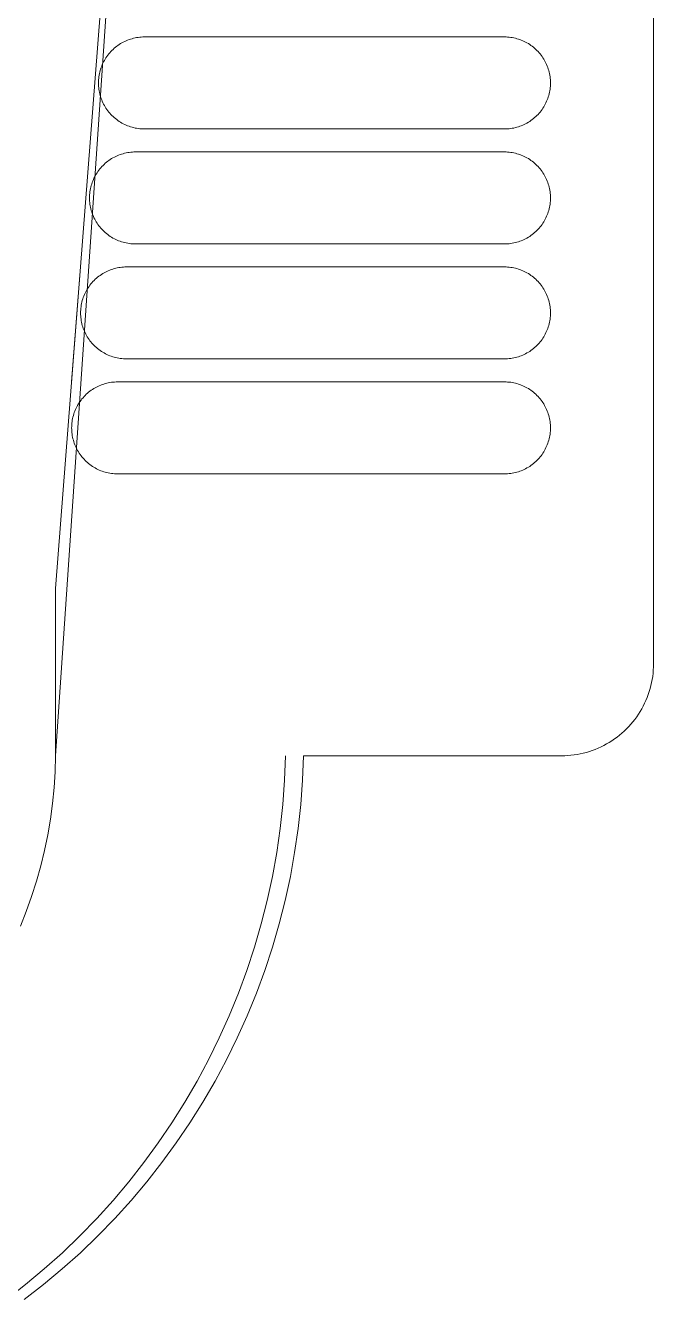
# Model space of a CAD drawing. Header units: metres. Extents: x 0 to 2861, y -1 to 1496.
# Drawn here: x 6.1299 to 6.2665, y 32.4795 to 32.7565 of the extents above; entities that cross this region are included whole.
import ezdxf

# ---------------------------------------------------------------- set-up
doc = ezdxf.new("R2010")
doc.units = ezdxf.units.M
doc.layers.add('FURNITURE', color=251, linetype='Continuous')

msp = doc.modelspace()

# ---------------------------------------------------------------- linework, layer by layer
at = {"layer": 'FURNITURE', "lineweight": 13}
for points in [[(6.13646, 32.59775), (6.15646, 32.89159)], [(6.15646, 32.89159), (6.13646, 32.63409)], [(6.26646, 32.83722), (6.26646, 32.61775)], [(6.15578, 32.75404), (6.15544, 32.75404), (6.1551, 32.75402), (6.15476, 32.75399), (6.15442, 32.75395), (6.15408, 32.7539), (6.15375, 32.75383), (6.15341, 32.75376), (6.15308, 32.75367), (6.15275, 32.75357), (6.15243, 32.75347), (6.15211, 32.75335), (6.1518, 32.75322), (6.15148, 32.75307), (6.15118, 32.75292), (6.15088, 32.75276), (6.15058, 32.75259), (6.1503, 32.7524), (6.15001, 32.75221), (6.14974, 32.75201), (6.14947, 32.7518), (6.14921, 32.75158), (6.14895, 32.75135), (6.14871, 32.75111), (6.14847, 32.75087), (6.14824, 32.75061), (6.14802, 32.75035), (6.14781, 32.75009), (6.14761, 32.74981), (6.14742, 32.74953), (6.14724, 32.74924), (6.14706, 32.74894), (6.1469, 32.74864), (6.14675, 32.74834), (6.14661, 32.74803), (6.14648, 32.74771), (6.14636, 32.74739), (6.14625, 32.74707), (6.14615, 32.74674), (6.14606, 32.74641), (6.14599, 32.74608), (6.14593, 32.74574), (6.14587, 32.7454), (6.14583, 32.74507), (6.1458, 32.74473), (6.14579, 32.74438), (6.14578, 32.74404)], [(6.15578, 32.75404), (6.15544, 32.75404), (6.1551, 32.75402), (6.15476, 32.75399), (6.15442, 32.75395), (6.15408, 32.7539), (6.15375, 32.75383), (6.15341, 32.75376), (6.15308, 32.75367), (6.15275, 32.75357), (6.15243, 32.75347), (6.15211, 32.75335), (6.1518, 32.75322), (6.15148, 32.75307), (6.15118, 32.75292), (6.15088, 32.75276), (6.15058, 32.75259), (6.1503, 32.7524), (6.15001, 32.75221), (6.14974, 32.75201), (6.14947, 32.7518), (6.14921, 32.75158), (6.14895, 32.75135), (6.14871, 32.75111), (6.14847, 32.75087), (6.14824, 32.75061), (6.14802, 32.75035), (6.14781, 32.75009), (6.14761, 32.74981), (6.14742, 32.74953), (6.14724, 32.74924), (6.14706, 32.74894), (6.1469, 32.74864), (6.14675, 32.74834), (6.14661, 32.74803), (6.14648, 32.74771), (6.14636, 32.74739), (6.14625, 32.74707), (6.14615, 32.74674), (6.14606, 32.74641), (6.14599, 32.74608), (6.14593, 32.74574), (6.14587, 32.7454), (6.14583, 32.74507), (6.1458, 32.74473), (6.14579, 32.74438), (6.14578, 32.74404)], [(6.23405, 32.75404), (6.15578, 32.75404)], [(6.23405, 32.75404), (6.15578, 32.75404)], [(6.24405, 32.74404), (6.24405, 32.74438), (6.24403, 32.74473), (6.244, 32.74507), (6.24396, 32.7454), (6.24391, 32.74574), (6.24384, 32.74608), (6.24377, 32.74641), (6.24368, 32.74674), (6.24358, 32.74707), (6.24347, 32.74739), (6.24336, 32.74771), (6.24322, 32.74803), (6.24308, 32.74834), (6.24293, 32.74864), (6.24277, 32.74894), (6.2426, 32.74924), (6.24241, 32.74953), (6.24222, 32.74981), (6.24202, 32.75009), (6.24181, 32.75035), (6.24159, 32.75061), (6.24136, 32.75087), (6.24112, 32.75111), (6.24088, 32.75135), (6.24062, 32.75158), (6.24036, 32.7518), (6.24009, 32.75201), (6.23982, 32.75221), (6.23954, 32.7524), (6.23925, 32.75259), (6.23895, 32.75276), (6.23865, 32.75292), (6.23835, 32.75307), (6.23804, 32.75322), (6.23772, 32.75335), (6.2374, 32.75347), (6.23708, 32.75357), (6.23675, 32.75367), (6.23642, 32.75376), (6.23609, 32.75383), (6.23575, 32.7539), (6.23541, 32.75395), (6.23507, 32.75399), (6.23473, 32.75402), (6.23439, 32.75404), (6.23405, 32.75404)], [(6.24405, 32.74404), (6.24405, 32.74438), (6.24403, 32.74473), (6.244, 32.74507), (6.24396, 32.7454), (6.24391, 32.74574), (6.24384, 32.74608), (6.24377, 32.74641), (6.24368, 32.74674), (6.24358, 32.74707), (6.24347, 32.74739), (6.24336, 32.74771), (6.24322, 32.74803), (6.24308, 32.74834), (6.24293, 32.74864), (6.24277, 32.74894), (6.2426, 32.74924), (6.24241, 32.74953), (6.24222, 32.74981), (6.24202, 32.75009), (6.24181, 32.75035), (6.24159, 32.75061), (6.24136, 32.75087), (6.24112, 32.75111), (6.24088, 32.75135), (6.24062, 32.75158), (6.24036, 32.7518), (6.24009, 32.75201), (6.23982, 32.75221), (6.23954, 32.7524), (6.23925, 32.75259), (6.23895, 32.75276), (6.23865, 32.75292), (6.23835, 32.75307), (6.23804, 32.75322), (6.23772, 32.75335), (6.2374, 32.75347), (6.23708, 32.75357), (6.23675, 32.75367), (6.23642, 32.75376), (6.23609, 32.75383), (6.23575, 32.7539), (6.23541, 32.75395), (6.23507, 32.75399), (6.23473, 32.75402), (6.23439, 32.75404), (6.23405, 32.75404)], [(6.14578, 32.74404), (6.14579, 32.7437), (6.1458, 32.74336), (6.14583, 32.74302), (6.14587, 32.74268), (6.14593, 32.74234), (6.14599, 32.74201), (6.14606, 32.74168), (6.14615, 32.74134), (6.14625, 32.74102), (6.14636, 32.74069), (6.14648, 32.74037), (6.14661, 32.74006), (6.14675, 32.73975), (6.1469, 32.73944), (6.14706, 32.73914), (6.14724, 32.73885), (6.14742, 32.73856), (6.14761, 32.73828), (6.14781, 32.738), (6.14802, 32.73773), (6.14824, 32.73747), (6.14847, 32.73722), (6.14871, 32.73697), (6.14895, 32.73673), (6.14921, 32.73651), (6.14947, 32.73629), (6.14974, 32.73607), (6.15001, 32.73587), (6.1503, 32.73568), (6.15058, 32.7355), (6.15088, 32.73533), (6.15118, 32.73516), (6.15148, 32.73501), (6.1518, 32.73487), (6.15211, 32.73474), (6.15243, 32.73462), (6.15275, 32.73451), (6.15308, 32.73441), (6.15341, 32.73433), (6.15375, 32.73425), (6.15408, 32.73419), (6.15442, 32.73414), (6.15476, 32.7341), (6.1551, 32.73407), (6.15544, 32.73405), (6.15578, 32.73404)], [(6.14578, 32.74404), (6.14579, 32.7437), (6.1458, 32.74336), (6.14583, 32.74302), (6.14587, 32.74268), (6.14593, 32.74234), (6.14599, 32.74201), (6.14606, 32.74168), (6.14615, 32.74134), (6.14625, 32.74102), (6.14636, 32.74069), (6.14648, 32.74037), (6.14661, 32.74006), (6.14675, 32.73975), (6.1469, 32.73944), (6.14706, 32.73914), (6.14724, 32.73885), (6.14742, 32.73856), (6.14761, 32.73828), (6.14781, 32.738), (6.14802, 32.73773), (6.14824, 32.73747), (6.14847, 32.73722), (6.14871, 32.73697), (6.14895, 32.73673), (6.14921, 32.73651), (6.14947, 32.73629), (6.14974, 32.73607), (6.15001, 32.73587), (6.1503, 32.73568), (6.15058, 32.7355), (6.15088, 32.73533), (6.15118, 32.73516), (6.15148, 32.73501), (6.1518, 32.73487), (6.15211, 32.73474), (6.15243, 32.73462), (6.15275, 32.73451), (6.15308, 32.73441), (6.15341, 32.73433), (6.15375, 32.73425), (6.15408, 32.73419), (6.15442, 32.73414), (6.15476, 32.7341), (6.1551, 32.73407), (6.15544, 32.73405), (6.15578, 32.73404)], [(6.23405, 32.73404), (6.23439, 32.73405), (6.23473, 32.73407), (6.23507, 32.7341), (6.23541, 32.73414), (6.23575, 32.73419), (6.23609, 32.73425), (6.23642, 32.73433), (6.23675, 32.73441), (6.23708, 32.73451), (6.2374, 32.73462), (6.23772, 32.73474), (6.23804, 32.73487), (6.23835, 32.73501), (6.23865, 32.73516), (6.23895, 32.73533), (6.23925, 32.7355), (6.23954, 32.73568), (6.23982, 32.73587), (6.24009, 32.73607), (6.24036, 32.73629), (6.24062, 32.73651), (6.24088, 32.73673), (6.24112, 32.73697), (6.24136, 32.73722), (6.24159, 32.73747), (6.24181, 32.73773), (6.24202, 32.738), (6.24222, 32.73828), (6.24241, 32.73856), (6.2426, 32.73885), (6.24277, 32.73914), (6.24293, 32.73944), (6.24308, 32.73975), (6.24322, 32.74006), (6.24336, 32.74037), (6.24347, 32.74069), (6.24358, 32.74102), (6.24368, 32.74134), (6.24377, 32.74168), (6.24384, 32.74201), (6.24391, 32.74234), (6.24396, 32.74268), (6.244, 32.74302), (6.24403, 32.74336), (6.24405, 32.7437), (6.24405, 32.74404)], [(6.23405, 32.73404), (6.23439, 32.73405), (6.23473, 32.73407), (6.23507, 32.7341), (6.23541, 32.73414), (6.23575, 32.73419), (6.23609, 32.73425), (6.23642, 32.73433), (6.23675, 32.73441), (6.23708, 32.73451), (6.2374, 32.73462), (6.23772, 32.73474), (6.23804, 32.73487), (6.23835, 32.73501), (6.23865, 32.73516), (6.23895, 32.73533), (6.23925, 32.7355), (6.23954, 32.73568), (6.23982, 32.73587), (6.24009, 32.73607), (6.24036, 32.73629), (6.24062, 32.73651), (6.24088, 32.73673), (6.24112, 32.73697), (6.24136, 32.73722), (6.24159, 32.73747), (6.24181, 32.73773), (6.24202, 32.738), (6.24222, 32.73828), (6.24241, 32.73856), (6.2426, 32.73885), (6.24277, 32.73914), (6.24293, 32.73944), (6.24308, 32.73975), (6.24322, 32.74006), (6.24336, 32.74037), (6.24347, 32.74069), (6.24358, 32.74102), (6.24368, 32.74134), (6.24377, 32.74168), (6.24384, 32.74201), (6.24391, 32.74234), (6.24396, 32.74268), (6.244, 32.74302), (6.24403, 32.74336), (6.24405, 32.7437), (6.24405, 32.74404)], [(6.23405, 32.73404), (6.15578, 32.73404)], [(6.23405, 32.73404), (6.15578, 32.73404)], [(6.15384, 32.72904), (6.1535, 32.72904), (6.15316, 32.72902), (6.15282, 32.72899), (6.15248, 32.72895), (6.15214, 32.7289), (6.1518, 32.72883), (6.15147, 32.72876), (6.15114, 32.72867), (6.15081, 32.72857), (6.15049, 32.72847), (6.15017, 32.72835), (6.14985, 32.72822), (6.14954, 32.72807), (6.14924, 32.72792), (6.14894, 32.72776), (6.14864, 32.72759), (6.14835, 32.7274), (6.14807, 32.72721), (6.1478, 32.72701), (6.14753, 32.7268), (6.14727, 32.72658), (6.14701, 32.72635), (6.14677, 32.72611), (6.14653, 32.72587), (6.1463, 32.72561), (6.14608, 32.72535), (6.14587, 32.72509), (6.14567, 32.72481), (6.14548, 32.72453), (6.14529, 32.72424), (6.14512, 32.72394), (6.14496, 32.72364), (6.14481, 32.72334), (6.14467, 32.72303), (6.14454, 32.72271), (6.14442, 32.72239), (6.14431, 32.72207), (6.14421, 32.72174), (6.14412, 32.72141), (6.14405, 32.72108), (6.14398, 32.72074), (6.14393, 32.7204), (6.14389, 32.72007), (6.14386, 32.71973), (6.14384, 32.71938), (6.14384, 32.71904)], [(6.15384, 32.72904), (6.1535, 32.72904), (6.15316, 32.72902), (6.15282, 32.72899), (6.15248, 32.72895), (6.15214, 32.7289), (6.1518, 32.72883), (6.15147, 32.72876), (6.15114, 32.72867), (6.15081, 32.72857), (6.15049, 32.72847), (6.15017, 32.72835), (6.14985, 32.72822), (6.14954, 32.72807), (6.14924, 32.72792), (6.14894, 32.72776), (6.14864, 32.72759), (6.14835, 32.7274), (6.14807, 32.72721), (6.1478, 32.72701), (6.14753, 32.7268), (6.14727, 32.72658), (6.14701, 32.72635), (6.14677, 32.72611), (6.14653, 32.72587), (6.1463, 32.72561), (6.14608, 32.72535), (6.14587, 32.72509), (6.14567, 32.72481), (6.14548, 32.72453), (6.14529, 32.72424), (6.14512, 32.72394), (6.14496, 32.72364), (6.14481, 32.72334), (6.14467, 32.72303), (6.14454, 32.72271), (6.14442, 32.72239), (6.14431, 32.72207), (6.14421, 32.72174), (6.14412, 32.72141), (6.14405, 32.72108), (6.14398, 32.72074), (6.14393, 32.7204), (6.14389, 32.72007), (6.14386, 32.71973), (6.14384, 32.71938), (6.14384, 32.71904)], [(6.23405, 32.72904), (6.15384, 32.72904)], [(6.23405, 32.72904), (6.15384, 32.72904)], [(6.24405, 32.71904), (6.24405, 32.71938), (6.24403, 32.71973), (6.244, 32.72007), (6.24396, 32.7204), (6.24391, 32.72074), (6.24384, 32.72108), (6.24377, 32.72141), (6.24368, 32.72174), (6.24358, 32.72207), (6.24347, 32.72239), (6.24336, 32.72271), (6.24322, 32.72303), (6.24308, 32.72334), (6.24293, 32.72364), (6.24277, 32.72394), (6.2426, 32.72424), (6.24241, 32.72453), (6.24222, 32.72481), (6.24202, 32.72509), (6.24181, 32.72535), (6.24159, 32.72561), (6.24136, 32.72587), (6.24112, 32.72611), (6.24088, 32.72635), (6.24062, 32.72658), (6.24036, 32.7268), (6.24009, 32.72701), (6.23982, 32.72721), (6.23954, 32.7274), (6.23925, 32.72759), (6.23895, 32.72776), (6.23865, 32.72792), (6.23835, 32.72807), (6.23804, 32.72822), (6.23772, 32.72835), (6.2374, 32.72847), (6.23708, 32.72857), (6.23675, 32.72867), (6.23642, 32.72876), (6.23609, 32.72883), (6.23575, 32.7289), (6.23541, 32.72895), (6.23507, 32.72899), (6.23473, 32.72902), (6.23439, 32.72904), (6.23405, 32.72904)], [(6.24405, 32.71904), (6.24405, 32.71938), (6.24403, 32.71973), (6.244, 32.72007), (6.24396, 32.7204), (6.24391, 32.72074), (6.24384, 32.72108), (6.24377, 32.72141), (6.24368, 32.72174), (6.24358, 32.72207), (6.24347, 32.72239), (6.24336, 32.72271), (6.24322, 32.72303), (6.24308, 32.72334), (6.24293, 32.72364), (6.24277, 32.72394), (6.2426, 32.72424), (6.24241, 32.72453), (6.24222, 32.72481), (6.24202, 32.72509), (6.24181, 32.72535), (6.24159, 32.72561), (6.24136, 32.72587), (6.24112, 32.72611), (6.24088, 32.72635), (6.24062, 32.72658), (6.24036, 32.7268), (6.24009, 32.72701), (6.23982, 32.72721), (6.23954, 32.7274), (6.23925, 32.72759), (6.23895, 32.72776), (6.23865, 32.72792), (6.23835, 32.72807), (6.23804, 32.72822), (6.23772, 32.72835), (6.2374, 32.72847), (6.23708, 32.72857), (6.23675, 32.72867), (6.23642, 32.72876), (6.23609, 32.72883), (6.23575, 32.7289), (6.23541, 32.72895), (6.23507, 32.72899), (6.23473, 32.72902), (6.23439, 32.72904), (6.23405, 32.72904)], [(6.14384, 32.71904), (6.14384, 32.7187), (6.14386, 32.71836), (6.14389, 32.71802), (6.14393, 32.71768), (6.14398, 32.71734), (6.14405, 32.71701), (6.14412, 32.71668), (6.14421, 32.71634), (6.14431, 32.71602), (6.14442, 32.71569), (6.14454, 32.71537), (6.14467, 32.71506), (6.14481, 32.71475), (6.14496, 32.71444), (6.14512, 32.71414), (6.14529, 32.71385), (6.14548, 32.71356), (6.14567, 32.71328), (6.14587, 32.713), (6.14608, 32.71273), (6.1463, 32.71247), (6.14653, 32.71222), (6.14677, 32.71197), (6.14701, 32.71173), (6.14727, 32.71151), (6.14753, 32.71129), (6.1478, 32.71107), (6.14807, 32.71087), (6.14835, 32.71068), (6.14864, 32.7105), (6.14894, 32.71033), (6.14924, 32.71016), (6.14954, 32.71001), (6.14985, 32.70987), (6.15017, 32.70974), (6.15049, 32.70962), (6.15081, 32.70951), (6.15114, 32.70941), (6.15147, 32.70933), (6.1518, 32.70925), (6.15214, 32.70919), (6.15248, 32.70914), (6.15282, 32.7091), (6.15316, 32.70907), (6.1535, 32.70905), (6.15384, 32.70904)], [(6.14384, 32.71904), (6.14384, 32.7187), (6.14386, 32.71836), (6.14389, 32.71802), (6.14393, 32.71768), (6.14398, 32.71734), (6.14405, 32.71701), (6.14412, 32.71668), (6.14421, 32.71634), (6.14431, 32.71602), (6.14442, 32.71569), (6.14454, 32.71537), (6.14467, 32.71506), (6.14481, 32.71475), (6.14496, 32.71444), (6.14512, 32.71414), (6.14529, 32.71385), (6.14548, 32.71356), (6.14567, 32.71328), (6.14587, 32.713), (6.14608, 32.71273), (6.1463, 32.71247), (6.14653, 32.71222), (6.14677, 32.71197), (6.14701, 32.71173), (6.14727, 32.71151), (6.14753, 32.71129), (6.1478, 32.71107), (6.14807, 32.71087), (6.14835, 32.71068), (6.14864, 32.7105), (6.14894, 32.71033), (6.14924, 32.71016), (6.14954, 32.71001), (6.14985, 32.70987), (6.15017, 32.70974), (6.15049, 32.70962), (6.15081, 32.70951), (6.15114, 32.70941), (6.15147, 32.70933), (6.1518, 32.70925), (6.15214, 32.70919), (6.15248, 32.70914), (6.15282, 32.7091), (6.15316, 32.70907), (6.1535, 32.70905), (6.15384, 32.70904)], [(6.23405, 32.70904), (6.23439, 32.70905), (6.23473, 32.70907), (6.23507, 32.7091), (6.23541, 32.70914), (6.23575, 32.70919), (6.23609, 32.70925), (6.23642, 32.70933), (6.23675, 32.70941), (6.23708, 32.70951), (6.2374, 32.70962), (6.23772, 32.70974), (6.23804, 32.70987), (6.23835, 32.71001), (6.23865, 32.71016), (6.23895, 32.71033), (6.23925, 32.7105), (6.23954, 32.71068), (6.23982, 32.71087), (6.24009, 32.71107), (6.24036, 32.71129), (6.24062, 32.71151), (6.24088, 32.71173), (6.24112, 32.71197), (6.24136, 32.71222), (6.24159, 32.71247), (6.24181, 32.71273), (6.24202, 32.713), (6.24222, 32.71328), (6.24241, 32.71356), (6.2426, 32.71385), (6.24277, 32.71414), (6.24293, 32.71444), (6.24308, 32.71475), (6.24322, 32.71506), (6.24336, 32.71537), (6.24347, 32.71569), (6.24358, 32.71602), (6.24368, 32.71634), (6.24377, 32.71668), (6.24384, 32.71701), (6.24391, 32.71734), (6.24396, 32.71768), (6.244, 32.71802), (6.24403, 32.71836), (6.24405, 32.7187), (6.24405, 32.71904)], [(6.23405, 32.70904), (6.23439, 32.70905), (6.23473, 32.70907), (6.23507, 32.7091), (6.23541, 32.70914), (6.23575, 32.70919), (6.23609, 32.70925), (6.23642, 32.70933), (6.23675, 32.70941), (6.23708, 32.70951), (6.2374, 32.70962), (6.23772, 32.70974), (6.23804, 32.70987), (6.23835, 32.71001), (6.23865, 32.71016), (6.23895, 32.71033), (6.23925, 32.7105), (6.23954, 32.71068), (6.23982, 32.71087), (6.24009, 32.71107), (6.24036, 32.71129), (6.24062, 32.71151), (6.24088, 32.71173), (6.24112, 32.71197), (6.24136, 32.71222), (6.24159, 32.71247), (6.24181, 32.71273), (6.24202, 32.713), (6.24222, 32.71328), (6.24241, 32.71356), (6.2426, 32.71385), (6.24277, 32.71414), (6.24293, 32.71444), (6.24308, 32.71475), (6.24322, 32.71506), (6.24336, 32.71537), (6.24347, 32.71569), (6.24358, 32.71602), (6.24368, 32.71634), (6.24377, 32.71668), (6.24384, 32.71701), (6.24391, 32.71734), (6.24396, 32.71768), (6.244, 32.71802), (6.24403, 32.71836), (6.24405, 32.7187), (6.24405, 32.71904)], [(6.23405, 32.70904), (6.15384, 32.70904)], [(6.23405, 32.70904), (6.15384, 32.70904)], [(6.1419, 32.70404), (6.13995, 32.67904)], [(6.1419, 32.70404), (6.13995, 32.67904)], [(6.1519, 32.70404), (6.15155, 32.70404), (6.15121, 32.70402), (6.15087, 32.70399), (6.15053, 32.70395), (6.1502, 32.7039), (6.14986, 32.70383), (6.14953, 32.70376), (6.1492, 32.70367), (6.14887, 32.70357), (6.14855, 32.70347), (6.14823, 32.70335), (6.14791, 32.70322), (6.1476, 32.70307), (6.1473, 32.70292), (6.147, 32.70276), (6.1467, 32.70259), (6.14641, 32.7024), (6.14613, 32.70221), (6.14585, 32.70201), (6.14559, 32.7018), (6.14532, 32.70158), (6.14507, 32.70135), (6.14483, 32.70111), (6.14459, 32.70087), (6.14436, 32.70061), (6.14414, 32.70035), (6.14393, 32.70009), (6.14373, 32.69981), (6.14353, 32.69953), (6.14335, 32.69924), (6.14318, 32.69894), (6.14302, 32.69864), (6.14287, 32.69834), (6.14272, 32.69803), (6.14259, 32.69771), (6.14247, 32.69739), (6.14236, 32.69707), (6.14227, 32.69674), (6.14218, 32.69641), (6.14211, 32.69608), (6.14204, 32.69574), (6.14199, 32.6954), (6.14195, 32.69507), (6.14192, 32.69473), (6.1419, 32.69438), (6.1419, 32.69404)], [(6.1519, 32.70404), (6.15155, 32.70404), (6.15121, 32.70402), (6.15087, 32.70399), (6.15053, 32.70395), (6.1502, 32.7039), (6.14986, 32.70383), (6.14953, 32.70376), (6.1492, 32.70367), (6.14887, 32.70357), (6.14855, 32.70347), (6.14823, 32.70335), (6.14791, 32.70322), (6.1476, 32.70307), (6.1473, 32.70292), (6.147, 32.70276), (6.1467, 32.70259), (6.14641, 32.7024), (6.14613, 32.70221), (6.14585, 32.70201), (6.14559, 32.7018), (6.14532, 32.70158), (6.14507, 32.70135), (6.14483, 32.70111), (6.14459, 32.70087), (6.14436, 32.70061), (6.14414, 32.70035), (6.14393, 32.70009), (6.14373, 32.69981), (6.14353, 32.69953), (6.14335, 32.69924), (6.14318, 32.69894), (6.14302, 32.69864), (6.14287, 32.69834), (6.14272, 32.69803), (6.14259, 32.69771), (6.14247, 32.69739), (6.14236, 32.69707), (6.14227, 32.69674), (6.14218, 32.69641), (6.14211, 32.69608), (6.14204, 32.69574), (6.14199, 32.6954), (6.14195, 32.69507), (6.14192, 32.69473), (6.1419, 32.69438), (6.1419, 32.69404)], [(6.23405, 32.70404), (6.1519, 32.70404)], [(6.23405, 32.70404), (6.1519, 32.70404)], [(6.24405, 32.69404), (6.24405, 32.69438), (6.24403, 32.69473), (6.244, 32.69507), (6.24396, 32.6954), (6.24391, 32.69574), (6.24384, 32.69608), (6.24377, 32.69641), (6.24368, 32.69674), (6.24358, 32.69707), (6.24347, 32.69739), (6.24336, 32.69771), (6.24322, 32.69803), (6.24308, 32.69834), (6.24293, 32.69864), (6.24277, 32.69894), (6.2426, 32.69924), (6.24241, 32.69953), (6.24222, 32.69981), (6.24202, 32.70009), (6.24181, 32.70035), (6.24159, 32.70061), (6.24136, 32.70087), (6.24112, 32.70111), (6.24088, 32.70135), (6.24062, 32.70158), (6.24036, 32.7018), (6.24009, 32.70201), (6.23982, 32.70221), (6.23954, 32.7024), (6.23925, 32.70259), (6.23895, 32.70276), (6.23865, 32.70292), (6.23835, 32.70307), (6.23804, 32.70322), (6.23772, 32.70335), (6.2374, 32.70347), (6.23708, 32.70357), (6.23675, 32.70367), (6.23642, 32.70376), (6.23609, 32.70383), (6.23575, 32.7039), (6.23541, 32.70395), (6.23507, 32.70399), (6.23473, 32.70402), (6.23439, 32.70404), (6.23405, 32.70404)], [(6.24405, 32.69404), (6.24405, 32.69438), (6.24403, 32.69473), (6.244, 32.69507), (6.24396, 32.6954), (6.24391, 32.69574), (6.24384, 32.69608), (6.24377, 32.69641), (6.24368, 32.69674), (6.24358, 32.69707), (6.24347, 32.69739), (6.24336, 32.69771), (6.24322, 32.69803), (6.24308, 32.69834), (6.24293, 32.69864), (6.24277, 32.69894), (6.2426, 32.69924), (6.24241, 32.69953), (6.24222, 32.69981), (6.24202, 32.70009), (6.24181, 32.70035), (6.24159, 32.70061), (6.24136, 32.70087), (6.24112, 32.70111), (6.24088, 32.70135), (6.24062, 32.70158), (6.24036, 32.7018), (6.24009, 32.70201), (6.23982, 32.70221), (6.23954, 32.7024), (6.23925, 32.70259), (6.23895, 32.70276), (6.23865, 32.70292), (6.23835, 32.70307), (6.23804, 32.70322), (6.23772, 32.70335), (6.2374, 32.70347), (6.23708, 32.70357), (6.23675, 32.70367), (6.23642, 32.70376), (6.23609, 32.70383), (6.23575, 32.7039), (6.23541, 32.70395), (6.23507, 32.70399), (6.23473, 32.70402), (6.23439, 32.70404), (6.23405, 32.70404)], [(6.1419, 32.69404), (6.1419, 32.6937), (6.14192, 32.69336), (6.14195, 32.69302), (6.14199, 32.69268), (6.14204, 32.69234), (6.14211, 32.69201), (6.14218, 32.69168), (6.14227, 32.69134), (6.14236, 32.69102), (6.14247, 32.69069), (6.14259, 32.69037), (6.14272, 32.69006), (6.14287, 32.68975), (6.14302, 32.68944), (6.14318, 32.68914), (6.14335, 32.68885), (6.14353, 32.68856), (6.14373, 32.68828), (6.14393, 32.688), (6.14414, 32.68773), (6.14436, 32.68747), (6.14459, 32.68722), (6.14483, 32.68697), (6.14507, 32.68673), (6.14532, 32.68651), (6.14559, 32.68629), (6.14585, 32.68607), (6.14613, 32.68587), (6.14641, 32.68568), (6.1467, 32.6855), (6.147, 32.68533), (6.1473, 32.68516), (6.1476, 32.68501), (6.14791, 32.68487), (6.14823, 32.68474), (6.14855, 32.68462), (6.14887, 32.68451), (6.1492, 32.68441), (6.14953, 32.68433), (6.14986, 32.68425), (6.1502, 32.68419), (6.15053, 32.68414), (6.15087, 32.6841), (6.15121, 32.68407), (6.15155, 32.68405), (6.1519, 32.68404)], [(6.1419, 32.69404), (6.1419, 32.6937), (6.14192, 32.69336), (6.14195, 32.69302), (6.14199, 32.69268), (6.14204, 32.69234), (6.14211, 32.69201), (6.14218, 32.69168), (6.14227, 32.69134), (6.14236, 32.69102), (6.14247, 32.69069), (6.14259, 32.69037), (6.14272, 32.69006), (6.14287, 32.68975), (6.14302, 32.68944), (6.14318, 32.68914), (6.14335, 32.68885), (6.14353, 32.68856), (6.14373, 32.68828), (6.14393, 32.688), (6.14414, 32.68773), (6.14436, 32.68747), (6.14459, 32.68722), (6.14483, 32.68697), (6.14507, 32.68673), (6.14532, 32.68651), (6.14559, 32.68629), (6.14585, 32.68607), (6.14613, 32.68587), (6.14641, 32.68568), (6.1467, 32.6855), (6.147, 32.68533), (6.1473, 32.68516), (6.1476, 32.68501), (6.14791, 32.68487), (6.14823, 32.68474), (6.14855, 32.68462), (6.14887, 32.68451), (6.1492, 32.68441), (6.14953, 32.68433), (6.14986, 32.68425), (6.1502, 32.68419), (6.15053, 32.68414), (6.15087, 32.6841), (6.15121, 32.68407), (6.15155, 32.68405), (6.1519, 32.68404)], [(6.23405, 32.68404), (6.23439, 32.68405), (6.23473, 32.68407), (6.23507, 32.6841), (6.23541, 32.68414), (6.23575, 32.68419), (6.23609, 32.68425), (6.23642, 32.68433), (6.23675, 32.68441), (6.23708, 32.68451), (6.2374, 32.68462), (6.23772, 32.68474), (6.23804, 32.68487), (6.23835, 32.68501), (6.23865, 32.68516), (6.23895, 32.68533), (6.23925, 32.6855), (6.23954, 32.68568), (6.23982, 32.68587), (6.24009, 32.68607), (6.24036, 32.68629), (6.24062, 32.68651), (6.24088, 32.68673), (6.24112, 32.68697), (6.24136, 32.68722), (6.24159, 32.68747), (6.24181, 32.68773), (6.24202, 32.688), (6.24222, 32.68828), (6.24241, 32.68856), (6.2426, 32.68885), (6.24277, 32.68914), (6.24293, 32.68944), (6.24308, 32.68975), (6.24322, 32.69006), (6.24336, 32.69037), (6.24347, 32.69069), (6.24358, 32.69102), (6.24368, 32.69134), (6.24377, 32.69168), (6.24384, 32.69201), (6.24391, 32.69234), (6.24396, 32.69268), (6.244, 32.69302), (6.24403, 32.69336), (6.24405, 32.6937), (6.24405, 32.69404)], [(6.23405, 32.68404), (6.23439, 32.68405), (6.23473, 32.68407), (6.23507, 32.6841), (6.23541, 32.68414), (6.23575, 32.68419), (6.23609, 32.68425), (6.23642, 32.68433), (6.23675, 32.68441), (6.23708, 32.68451), (6.2374, 32.68462), (6.23772, 32.68474), (6.23804, 32.68487), (6.23835, 32.68501), (6.23865, 32.68516), (6.23895, 32.68533), (6.23925, 32.6855), (6.23954, 32.68568), (6.23982, 32.68587), (6.24009, 32.68607), (6.24036, 32.68629), (6.24062, 32.68651), (6.24088, 32.68673), (6.24112, 32.68697), (6.24136, 32.68722), (6.24159, 32.68747), (6.24181, 32.68773), (6.24202, 32.688), (6.24222, 32.68828), (6.24241, 32.68856), (6.2426, 32.68885), (6.24277, 32.68914), (6.24293, 32.68944), (6.24308, 32.68975), (6.24322, 32.69006), (6.24336, 32.69037), (6.24347, 32.69069), (6.24358, 32.69102), (6.24368, 32.69134), (6.24377, 32.69168), (6.24384, 32.69201), (6.24391, 32.69234), (6.24396, 32.69268), (6.244, 32.69302), (6.24403, 32.69336), (6.24405, 32.6937), (6.24405, 32.69404)], [(6.23405, 32.68404), (6.1519, 32.68404)], [(6.23405, 32.68404), (6.1519, 32.68404)], [(6.14995, 32.67904), (6.14961, 32.67904), (6.14927, 32.67902), (6.14893, 32.67899), (6.14859, 32.67895), (6.14826, 32.6789), (6.14792, 32.67883), (6.14759, 32.67876), (6.14726, 32.67867), (6.14693, 32.67857), (6.14661, 32.67847), (6.14629, 32.67835), (6.14597, 32.67822), (6.14566, 32.67807), (6.14535, 32.67792), (6.14505, 32.67776), (6.14476, 32.67759), (6.14447, 32.6774), (6.14419, 32.67721), (6.14391, 32.67701), (6.14364, 32.6768), (6.14338, 32.67658), (6.14313, 32.67635), (6.14288, 32.67611), (6.14265, 32.67587), (6.14242, 32.67561), (6.1422, 32.67535), (6.14199, 32.67509), (6.14178, 32.67481), (6.14159, 32.67453), (6.14141, 32.67424), (6.14124, 32.67394), (6.14108, 32.67364), (6.14092, 32.67334), (6.14078, 32.67303), (6.14065, 32.67271), (6.14053, 32.67239), (6.14042, 32.67207), (6.14033, 32.67174), (6.14024, 32.67141), (6.14016, 32.67108), (6.1401, 32.67074), (6.14005, 32.6704), (6.14001, 32.67007), (6.13998, 32.66973), (6.13996, 32.66938), (6.13995, 32.66904)], [(6.14995, 32.67904), (6.14961, 32.67904), (6.14927, 32.67902), (6.14893, 32.67899), (6.14859, 32.67895), (6.14826, 32.6789), (6.14792, 32.67883), (6.14759, 32.67876), (6.14726, 32.67867), (6.14693, 32.67857), (6.14661, 32.67847), (6.14629, 32.67835), (6.14597, 32.67822), (6.14566, 32.67807), (6.14535, 32.67792), (6.14505, 32.67776), (6.14476, 32.67759), (6.14447, 32.6774), (6.14419, 32.67721), (6.14391, 32.67701), (6.14364, 32.6768), (6.14338, 32.67658), (6.14313, 32.67635), (6.14288, 32.67611), (6.14265, 32.67587), (6.14242, 32.67561), (6.1422, 32.67535), (6.14199, 32.67509), (6.14178, 32.67481), (6.14159, 32.67453), (6.14141, 32.67424), (6.14124, 32.67394), (6.14108, 32.67364), (6.14092, 32.67334), (6.14078, 32.67303), (6.14065, 32.67271), (6.14053, 32.67239), (6.14042, 32.67207), (6.14033, 32.67174), (6.14024, 32.67141), (6.14016, 32.67108), (6.1401, 32.67074), (6.14005, 32.6704), (6.14001, 32.67007), (6.13998, 32.66973), (6.13996, 32.66938), (6.13995, 32.66904)], [(6.23405, 32.67904), (6.14995, 32.67904)], [(6.23405, 32.67904), (6.14995, 32.67904)], [(6.24405, 32.66904), (6.24405, 32.66938), (6.24403, 32.66973), (6.244, 32.67007), (6.24396, 32.6704), (6.24391, 32.67074), (6.24384, 32.67108), (6.24377, 32.67141), (6.24368, 32.67174), (6.24358, 32.67207), (6.24347, 32.67239), (6.24336, 32.67271), (6.24322, 32.67303), (6.24308, 32.67334), (6.24293, 32.67364), (6.24277, 32.67394), (6.2426, 32.67424), (6.24241, 32.67453), (6.24222, 32.67481), (6.24202, 32.67509), (6.24181, 32.67535), (6.24159, 32.67561), (6.24136, 32.67587), (6.24112, 32.67611), (6.24088, 32.67635), (6.24062, 32.67658), (6.24036, 32.6768), (6.24009, 32.67701), (6.23982, 32.67721), (6.23954, 32.6774), (6.23925, 32.67759), (6.23895, 32.67776), (6.23865, 32.67792), (6.23835, 32.67807), (6.23804, 32.67822), (6.23772, 32.67835), (6.2374, 32.67847), (6.23708, 32.67857), (6.23675, 32.67867), (6.23642, 32.67876), (6.23609, 32.67883), (6.23575, 32.6789), (6.23541, 32.67895), (6.23507, 32.67899), (6.23473, 32.67902), (6.23439, 32.67904), (6.23405, 32.67904)], [(6.24405, 32.66904), (6.24405, 32.66938), (6.24403, 32.66973), (6.244, 32.67007), (6.24396, 32.6704), (6.24391, 32.67074), (6.24384, 32.67108), (6.24377, 32.67141), (6.24368, 32.67174), (6.24358, 32.67207), (6.24347, 32.67239), (6.24336, 32.67271), (6.24322, 32.67303), (6.24308, 32.67334), (6.24293, 32.67364), (6.24277, 32.67394), (6.2426, 32.67424), (6.24241, 32.67453), (6.24222, 32.67481), (6.24202, 32.67509), (6.24181, 32.67535), (6.24159, 32.67561), (6.24136, 32.67587), (6.24112, 32.67611), (6.24088, 32.67635), (6.24062, 32.67658), (6.24036, 32.6768), (6.24009, 32.67701), (6.23982, 32.67721), (6.23954, 32.6774), (6.23925, 32.67759), (6.23895, 32.67776), (6.23865, 32.67792), (6.23835, 32.67807), (6.23804, 32.67822), (6.23772, 32.67835), (6.2374, 32.67847), (6.23708, 32.67857), (6.23675, 32.67867), (6.23642, 32.67876), (6.23609, 32.67883), (6.23575, 32.6789), (6.23541, 32.67895), (6.23507, 32.67899), (6.23473, 32.67902), (6.23439, 32.67904), (6.23405, 32.67904)], [(6.13995, 32.66904), (6.13996, 32.6687), (6.13998, 32.66836), (6.14001, 32.66802), (6.14005, 32.66768), (6.1401, 32.66734), (6.14016, 32.66701), (6.14024, 32.66668), (6.14033, 32.66634), (6.14042, 32.66602), (6.14053, 32.66569), (6.14065, 32.66537), (6.14078, 32.66506), (6.14092, 32.66475), (6.14108, 32.66444), (6.14124, 32.66414), (6.14141, 32.66385), (6.14159, 32.66356), (6.14178, 32.66328), (6.14199, 32.663), (6.1422, 32.66273), (6.14242, 32.66247), (6.14265, 32.66222), (6.14288, 32.66197), (6.14313, 32.66173), (6.14338, 32.66151), (6.14364, 32.66129), (6.14391, 32.66107), (6.14419, 32.66087), (6.14447, 32.66068), (6.14476, 32.6605), (6.14505, 32.66033), (6.14535, 32.66016), (6.14566, 32.66001), (6.14597, 32.65987), (6.14629, 32.65974), (6.14661, 32.65962), (6.14693, 32.65951), (6.14726, 32.65941), (6.14759, 32.65933), (6.14792, 32.65925), (6.14826, 32.65919), (6.14859, 32.65914), (6.14893, 32.6591), (6.14927, 32.65907), (6.14961, 32.65905), (6.14995, 32.65904)], [(6.13995, 32.66904), (6.13996, 32.6687), (6.13998, 32.66836), (6.14001, 32.66802), (6.14005, 32.66768), (6.1401, 32.66734), (6.14016, 32.66701), (6.14024, 32.66668), (6.14033, 32.66634), (6.14042, 32.66602), (6.14053, 32.66569), (6.14065, 32.66537), (6.14078, 32.66506), (6.14092, 32.66475), (6.14108, 32.66444), (6.14124, 32.66414), (6.14141, 32.66385), (6.14159, 32.66356), (6.14178, 32.66328), (6.14199, 32.663), (6.1422, 32.66273), (6.14242, 32.66247), (6.14265, 32.66222), (6.14288, 32.66197), (6.14313, 32.66173), (6.14338, 32.66151), (6.14364, 32.66129), (6.14391, 32.66107), (6.14419, 32.66087), (6.14447, 32.66068), (6.14476, 32.6605), (6.14505, 32.66033), (6.14535, 32.66016), (6.14566, 32.66001), (6.14597, 32.65987), (6.14629, 32.65974), (6.14661, 32.65962), (6.14693, 32.65951), (6.14726, 32.65941), (6.14759, 32.65933), (6.14792, 32.65925), (6.14826, 32.65919), (6.14859, 32.65914), (6.14893, 32.6591), (6.14927, 32.65907), (6.14961, 32.65905), (6.14995, 32.65904)], [(6.23405, 32.65904), (6.23439, 32.65905), (6.23473, 32.65907), (6.23507, 32.6591), (6.23541, 32.65914), (6.23575, 32.65919), (6.23609, 32.65925), (6.23642, 32.65933), (6.23675, 32.65941), (6.23708, 32.65951), (6.2374, 32.65962), (6.23772, 32.65974), (6.23804, 32.65987), (6.23835, 32.66001), (6.23865, 32.66016), (6.23895, 32.66033), (6.23925, 32.6605), (6.23954, 32.66068), (6.23982, 32.66087), (6.24009, 32.66107), (6.24036, 32.66129), (6.24062, 32.66151), (6.24088, 32.66173), (6.24112, 32.66197), (6.24136, 32.66222), (6.24159, 32.66247), (6.24181, 32.66273), (6.24202, 32.663), (6.24222, 32.66328), (6.24241, 32.66356), (6.2426, 32.66385), (6.24277, 32.66414), (6.24293, 32.66444), (6.24308, 32.66475), (6.24322, 32.66506), (6.24336, 32.66537), (6.24347, 32.66569), (6.24358, 32.66602), (6.24368, 32.66634), (6.24377, 32.66668), (6.24384, 32.66701), (6.24391, 32.66734), (6.24396, 32.66768), (6.244, 32.66802), (6.24403, 32.66836), (6.24405, 32.6687), (6.24405, 32.66904)], [(6.23405, 32.65904), (6.23439, 32.65905), (6.23473, 32.65907), (6.23507, 32.6591), (6.23541, 32.65914), (6.23575, 32.65919), (6.23609, 32.65925), (6.23642, 32.65933), (6.23675, 32.65941), (6.23708, 32.65951), (6.2374, 32.65962), (6.23772, 32.65974), (6.23804, 32.65987), (6.23835, 32.66001), (6.23865, 32.66016), (6.23895, 32.66033), (6.23925, 32.6605), (6.23954, 32.66068), (6.23982, 32.66087), (6.24009, 32.66107), (6.24036, 32.66129), (6.24062, 32.66151), (6.24088, 32.66173), (6.24112, 32.66197), (6.24136, 32.66222), (6.24159, 32.66247), (6.24181, 32.66273), (6.24202, 32.663), (6.24222, 32.66328), (6.24241, 32.66356), (6.2426, 32.66385), (6.24277, 32.66414), (6.24293, 32.66444), (6.24308, 32.66475), (6.24322, 32.66506), (6.24336, 32.66537), (6.24347, 32.66569), (6.24358, 32.66602), (6.24368, 32.66634), (6.24377, 32.66668), (6.24384, 32.66701), (6.24391, 32.66734), (6.24396, 32.66768), (6.244, 32.66802), (6.24403, 32.66836), (6.24405, 32.6687), (6.24405, 32.66904)], [(6.23405, 32.65904), (6.14995, 32.65904)], [(6.23405, 32.65904), (6.14995, 32.65904)], [(6.13646, 32.63409), (6.13646, 32.59775)], [(6.24646, 32.59775), (6.24715, 32.59776), (6.24783, 32.59779), (6.24851, 32.59785), (6.24919, 32.59793), (6.24986, 32.59804), (6.25053, 32.59816), (6.2512, 32.59831), (6.25186, 32.59849), (6.25251, 32.59868), (6.25316, 32.5989), (6.2538, 32.59914), (6.25443, 32.5994), (6.25505, 32.59968), (6.25566, 32.59999), (6.25627, 32.60031), (6.25685, 32.60066), (6.25743, 32.60102), (6.258, 32.60141), (6.25855, 32.60181), (6.25908, 32.60223), (6.25961, 32.60267), (6.26011, 32.60313), (6.26061, 32.6036), (6.26108, 32.60409), (6.26154, 32.6046), (6.26198, 32.60512), (6.2624, 32.60566), (6.2628, 32.60621), (6.26319, 32.60678), (6.26355, 32.60735), (6.2639, 32.60794), (6.26422, 32.60854), (6.26452, 32.60916), (6.26481, 32.60978), (6.26507, 32.61041), (6.26531, 32.61105), (6.26553, 32.6117), (6.26572, 32.61235), (6.26589, 32.61301), (6.26604, 32.61368), (6.26617, 32.61435), (6.26628, 32.61502), (6.26636, 32.6157), (6.26642, 32.61638), (6.26645, 32.61706), (6.26646, 32.61775)], [(6.12576, 32.47952), (6.12993, 32.48276), (6.13399, 32.48616), (6.13793, 32.48969), (6.14174, 32.49335), (6.14543, 32.49715), (6.14898, 32.50107), (6.15239, 32.50512), (6.15565, 32.50928), (6.15877, 32.51355), (6.16175, 32.51793), (6.16456, 32.52241), (6.16722, 32.52698), (6.16972, 32.53164), (6.17205, 32.53639), (6.17422, 32.54122), (6.17622, 32.54611), (6.17804, 32.55108), (6.1797, 32.55611), (6.18117, 32.56118), (6.18247, 32.56631), (6.18359, 32.57148), (6.18453, 32.57669), (6.18529, 32.58193), (6.18586, 32.58718), (6.18626, 32.59246), (6.18646, 32.59775)], [(6.1288, 32.56069), (6.13008, 32.56391), (6.13124, 32.56717), (6.13229, 32.57046), (6.13322, 32.5738), (6.13404, 32.57716), (6.13474, 32.58055), (6.13532, 32.58396), (6.13578, 32.58739), (6.13613, 32.59083), (6.13636, 32.59429), (6.13646, 32.59775)], [(6.1288, 32.56069), (6.13008, 32.56391), (6.13124, 32.56717), (6.13229, 32.57046), (6.13322, 32.5738), (6.13404, 32.57716), (6.13474, 32.58055), (6.13532, 32.58396), (6.13578, 32.58739), (6.13613, 32.59083), (6.13636, 32.59429), (6.13646, 32.59775)], [(6.12966, 32.47952), (6.13384, 32.48276), (6.1379, 32.48616), (6.14184, 32.48969), (6.14565, 32.49335), (6.14933, 32.49715), (6.15288, 32.50107), (6.15629, 32.50512), (6.15956, 32.50928), (6.16268, 32.51355), (6.16565, 32.51793), (6.16847, 32.52241), (6.17113, 32.52698), (6.17363, 32.53164), (6.17596, 32.53639), (6.17813, 32.54122), (6.18012, 32.54611), (6.18195, 32.55108), (6.1836, 32.55611), (6.18508, 32.56118), (6.18638, 32.56631), (6.1875, 32.57148), (6.18844, 32.57669), (6.1892, 32.58193), (6.18977, 32.58718), (6.19016, 32.59246), (6.19037, 32.59775)], [(6.19037, 32.59775), (6.24646, 32.59775)]]:
    msp.add_lwpolyline(points, dxfattribs=at)

doc.saveas('drawing.dxf')
